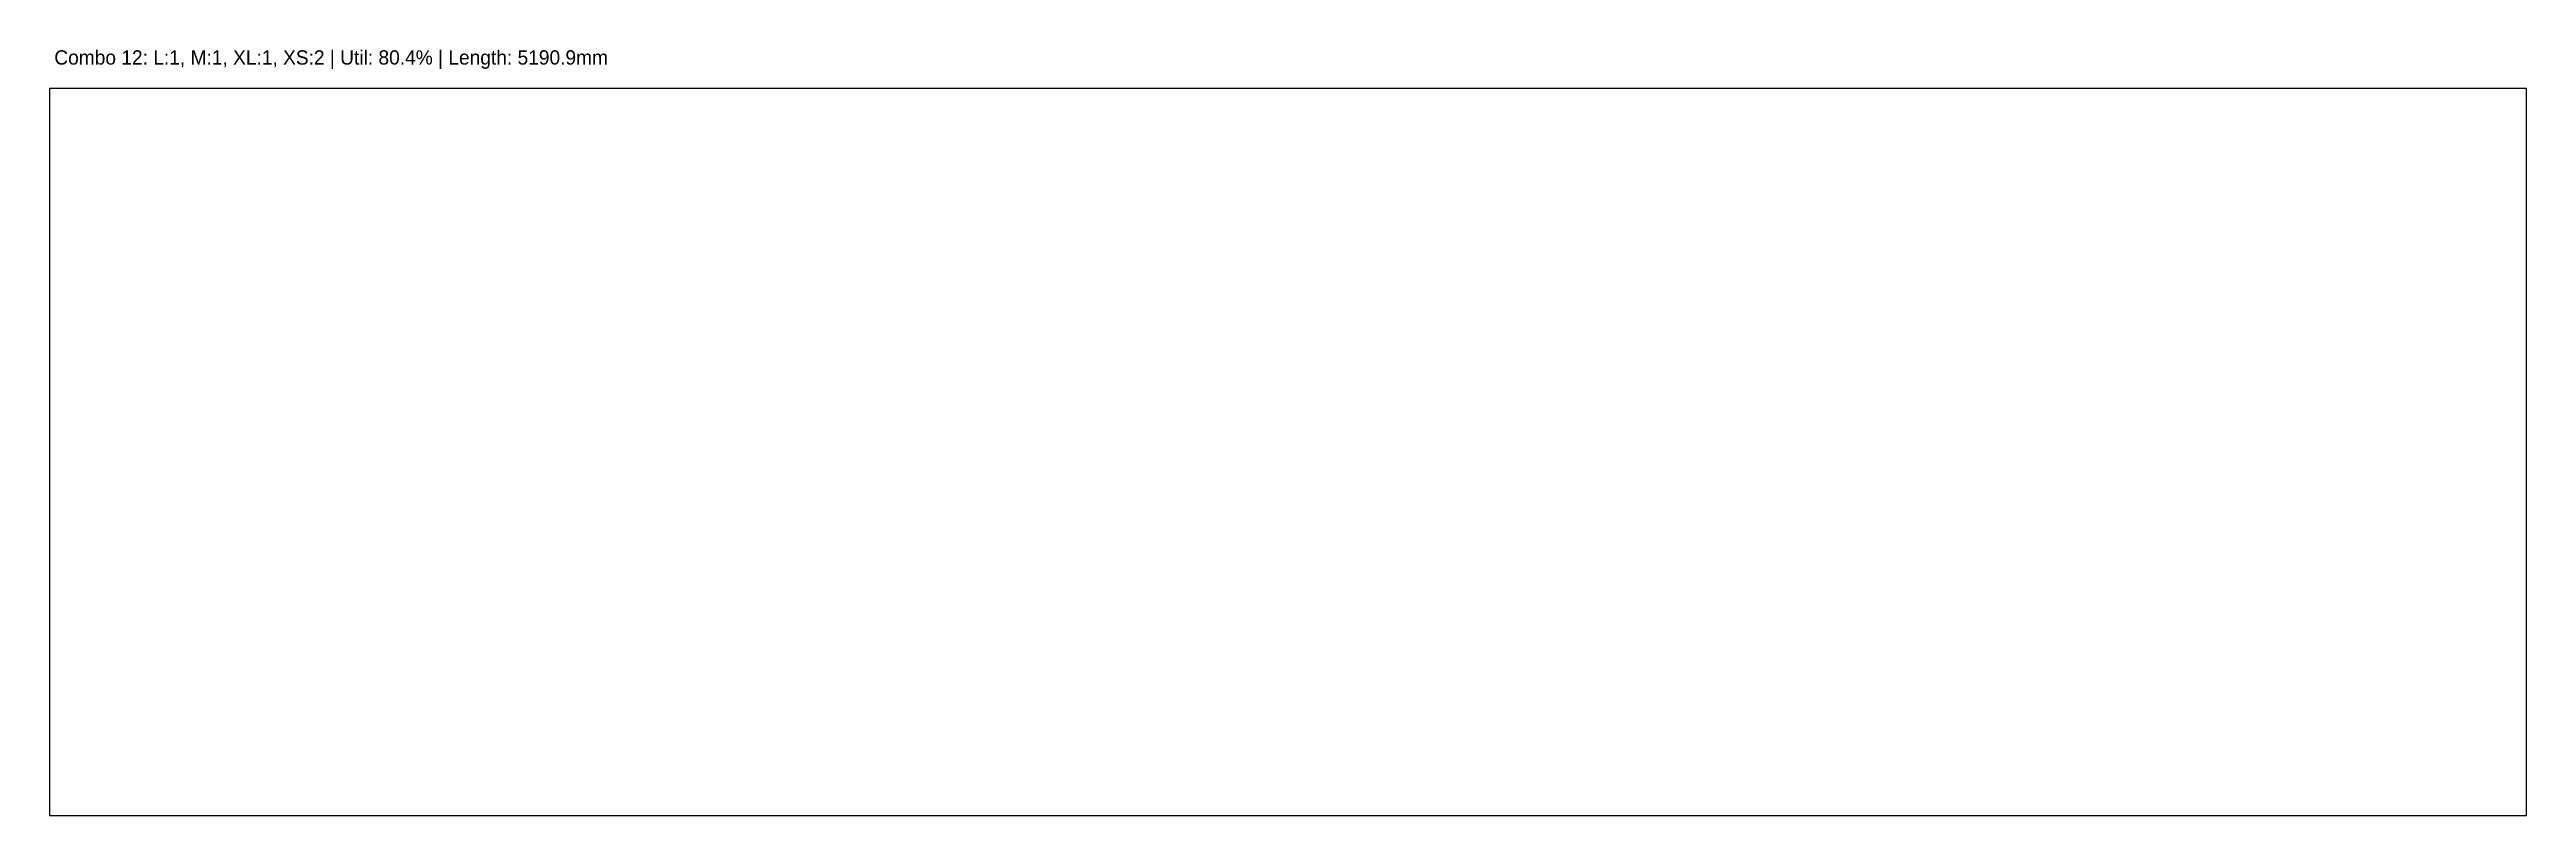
# Model space of a CAD drawing. Header units: metres. Extents: x 0 to 5191, y 0 to 1606.
import ezdxf

# ---------------------------------------------------------------- set-up
doc = ezdxf.new("R2010")
doc.units = ezdxf.units.M
doc.layers.add('CONTAINER', color=7, linetype='Continuous')
doc.layers.add('INFO', color=7, linetype='Continuous')

msp = doc.modelspace()

# ---------------------------------------------------------------- linework, layer by layer
at = {"layer": 'CONTAINER'}
msp.add_lwpolyline([(0, 0), (5190.9, 0), (5190.9, 1524), (0, 1524), (0, 0)], dxfattribs=at)

# ---------------------------------------------------------------- texts
at = {"layer": 'INFO'}
msp.add_text('Combo 12: L:1, M:1, XL:1, XS:2 | Util: 80.4% | Length: 5190.9mm', height=30, dxfattribs=at).set_placement((10, 1574))

doc.saveas('drawing.dxf')
